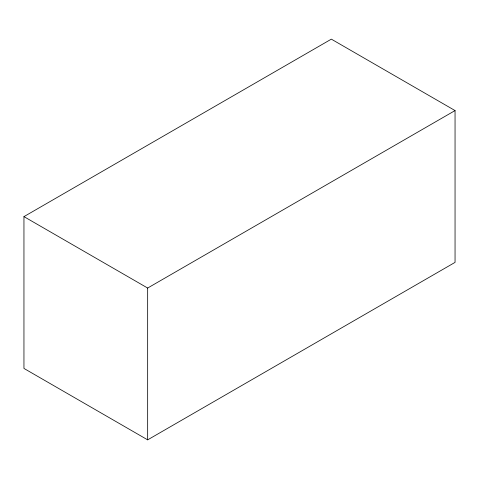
<?xml version="1.0" encoding="UTF-8"?>
<svg xmlns="http://www.w3.org/2000/svg" width="479" height="479" viewBox="0 0 479 479"><rect width="100%" height="100%" fill="white"/><g stroke="black" fill="none" stroke-linecap="round" stroke-linejoin="round"><path stroke-width="0.72" d="M23.95 216.622L331.342 39.146L455.05 110.571L455.05 262.378L147.658 439.854L23.95 368.429L23.95 216.622L147.658 288.041L455.05 110.571M147.658 288.041L147.658 439.854"/></g></svg>
